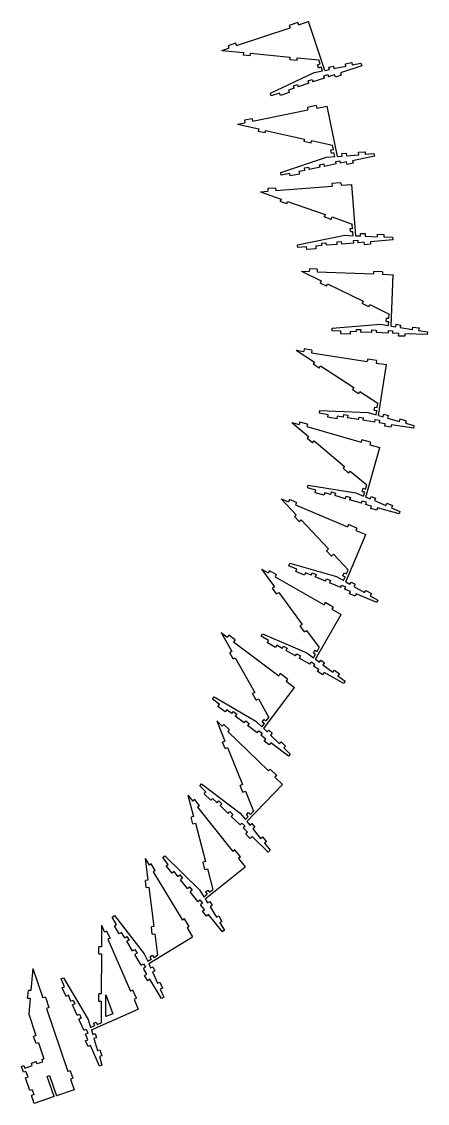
# Model space of a CAD drawing. Extents: x -27280 to 27280, y -16671 to 16671.
# Drawn here: x 7725 to 13480, y -16093 to -777 of the extents above; entities that cross this region are included whole.
import ezdxf

# ---------------------------------------------------------------- set-up
doc = ezdxf.new("R2010")
doc.units = 0
doc.header["$MEASUREMENT"] = 0
doc.layers.get('0').update_dxf_attribs({"linetype": 'CONTINUOUS'})

msp = doc.modelspace()

# ---------------------------------------------------------------- linework, layer by layer
for p, q in [((10771, -1117), (11532, -865)), ((11641, -791), (11520, -831)), ((11520, -831), (11532, -865)), ((11641, -791), (11653, -825)), ((11653, -825), (11796, -777)), ((12025, -1469), (11796, -777)), ((10563, -1187), (10666, -1152)), ((10563, -1187), (10871, -1216)), ((10760, -1083), (10655, -1118)), ((10655, -1118), (10666, -1152)), ((10760, -1083), (10771, -1117)), ((10871, -1216), (10868, -1252)), ((10966, -1262), (10868, -1252)), ((10966, -1262), (10970, -1226)), ((10970, -1226), (11531, -1280)), ((11531, -1280), (11528, -1316)), ((11632, -1326), (11528, -1316)), ((11632, -1326), (11635, -1290)), ((11635, -1290), (11938, -1319)), ((11923, -1389), (11957, -1377)), ((11957, -1377), (11938, -1319)), ((12318, -1373), (12406, -1355)), ((12325, -1408), (12318, -1373)), ((12406, -1355), (12413, -1390)), ((12413, -1390), (12536, -1366)), ((12536, -1366), (12548, -1402)), ((11254, -1791), (11874, -1499)), ((11874, -1499), (11990, -1476)), ((11937, -1431), (11923, -1389)), ((11937, -1431), (11971, -1419)), ((11990, -1476), (11971, -1419)), ((12010, -1543), (12067, -1524)), ((12025, -1469), (12091, -1455)), ((12067, -1524), (12079, -1558)), ((12163, -1530), (12079, -1558)), ((12083, -1420), (12146, -1408)), ((12091, -1455), (12083, -1420)), ((12146, -1408), (12153, -1443)), ((12153, -1443), (12325, -1408)), ((12175, -1564), (12163, -1530)), ((12548, -1402), (12246, -1502)), ((12246, -1502), (12258, -1536)), ((11581, -1685), (11638, -1666)), ((11638, -1666), (11649, -1700)), ((11800, -1650), (11649, -1700)), ((11788, -1616), (11845, -1597)), ((11800, -1650), (11788, -1616)), ((11845, -1597), (11857, -1631)), ((12022, -1577), (11857, -1631)), ((12022, -1577), (12010, -1543)), ((12258, -1536), (12175, -1564)), ((11266, -1827), (11254, -1791)), ((11384, -1788), (11266, -1827)), ((11395, -1822), (11384, -1788)), ((11520, -1781), (11395, -1822)), ((11592, -1719), (11509, -1747)), ((11509, -1747), (11520, -1781)), ((11592, -1719), (11581, -1685)), ((11903, -1967), (11778, -1992)), ((11903, -1967), (11910, -2002)), ((11910, -2002), (12058, -1972)), ((12203, -2686), (12058, -1972)), ((11000, -2187), (11786, -2028)), ((11778, -1992), (11786, -2028)), ((10785, -2231), (10892, -2209)), ((10785, -2231), (11088, -2297)), ((10993, -2152), (10885, -2174)), ((10885, -2174), (10892, -2209)), ((10993, -2152), (11000, -2187)), ((11088, -2297), (11080, -2332)), ((11177, -2354), (11080, -2332)), ((11177, -2354), (11184, -2318)), ((11184, -2318), (11735, -2440)), ((11735, -2440), (11727, -2475)), ((11830, -2497), (11727, -2475)), ((11830, -2497), (11837, -2462)), ((11837, -2462), (12134, -2527)), ((12111, -2594), (12146, -2587)), ((12120, -2638), (12111, -2594)), ((12146, -2587), (12134, -2527)), ((11399, -2914), (12049, -2698)), ((12049, -2698), (12167, -2689)), ((12120, -2638), (12155, -2631)), ((12167, -2689), (12155, -2631)), ((12179, -2758), (12238, -2746)), ((12203, -2686), (12270, -2681)), ((12238, -2746), (12245, -2781)), ((12267, -2645), (12330, -2640)), ((12270, -2681), (12267, -2645)), ((12330, -2640), (12333, -2676)), ((12333, -2676), (12508, -2662)), ((12730, -2683), (12419, -2746)), ((12419, -2746), (12426, -2781)), ((12505, -2626), (12595, -2619)), ((12508, -2662), (12505, -2626)), ((12595, -2619), (12598, -2655)), ((12598, -2655), (12722, -2645)), ((12722, -2645), (12730, -2683)), ((11743, -2883), (11657, -2900)), ((11657, -2900), (11664, -2936)), ((11736, -2848), (11795, -2836)), ((11743, -2883), (11736, -2848)), ((11795, -2836), (11802, -2871)), ((11957, -2839), (11802, -2871)), ((11950, -2804), (12009, -2792)), ((11957, -2839), (11950, -2804)), ((12009, -2792), (12016, -2828)), ((12186, -2793), (12016, -2828)), ((12186, -2793), (12179, -2758)), ((12333, -2763), (12245, -2781)), ((12340, -2799), (12333, -2763)), ((12426, -2781), (12340, -2799)), ((11407, -2951), (11399, -2914)), ((11528, -2927), (11407, -2951)), ((11535, -2962), (11528, -2927)), ((11664, -2936), (11535, -2962)), ((12253, -3059), (12126, -3069)), ((12253, -3059), (12255, -3095)), ((11111, -3187), (11219, -3178)), ((11111, -3187), (11404, -3289)), ((11327, -3134), (11216, -3142)), ((11216, -3142), (11219, -3178)), ((11327, -3134), (11330, -3169)), ((11330, -3169), (12128, -3105)), ((12126, -3069), (12128, -3105)), ((12255, -3095), (12406, -3083)), ((12464, -3809), (12406, -3083)), ((11404, -3289), (11392, -3323)), ((11485, -3356), (11392, -3323)), ((11485, -3356), (11497, -3322)), ((11497, -3322), (12029, -3508)), ((12029, -3508), (12017, -3542)), ((12116, -3577), (12017, -3542)), ((12116, -3577), (12128, -3543)), ((12128, -3543), (12415, -3643)), ((12420, -3704), (12415, -3643)), ((11639, -3939), (12310, -3803)), ((12310, -3803), (12428, -3808)), ((12384, -3707), (12420, -3704)), ((12387, -3751), (12384, -3707)), ((12387, -3751), (12423, -3748)), ((12428, -3808), (12423, -3748)), ((12464, -3809), (12531, -3812)), ((12531, -3812), (12532, -3776)), ((12532, -3776), (12596, -3778)), ((12596, -3778), (12595, -3814)), ((12595, -3814), (12770, -3822)), ((12770, -3822), (12771, -3786)), ((12771, -3786), (12861, -3789)), ((12861, -3789), (12860, -3825)), ((12860, -3825), (12985, -3830)), ((11642, -3977), (11639, -3939)), ((11765, -3967), (11642, -3977)), ((11768, -4003), (11765, -3967)), ((11984, -3949), (11896, -3956)), ((11896, -3956), (11899, -3992)), ((11981, -3913), (12041, -3909)), ((11984, -3949), (11981, -3913)), ((12041, -3909), (12044, -3944)), ((12202, -3932), (12044, -3944)), ((12199, -3896), (12259, -3891)), ((12202, -3932), (12199, -3896)), ((12259, -3891), (12262, -3927)), ((12435, -3913), (12262, -3927)), ((12432, -3877), (12492, -3872)), ((12435, -3913), (12432, -3877)), ((12492, -3872), (12495, -3908)), ((12584, -3901), (12495, -3908)), ((12587, -3937), (12584, -3901)), ((12674, -3930), (12587, -3937)), ((12988, -3869), (12671, -3894)), ((12671, -3894), (12674, -3930)), ((12985, -3830), (12988, -3869)), ((11899, -3992), (11768, -4003)), ((11806, -4278), (11804, -4314)), ((11916, -4282), (11806, -4278)), ((11916, -4282), (11915, -4318)), ((11695, -4310), (11804, -4314)), ((11695, -4310), (11974, -4446)), ((11915, -4318), (12716, -4349)), ((12717, -4313), (12716, -4349)), ((12844, -4318), (12717, -4313)), ((12844, -4318), (12843, -4354)), ((12843, -4354), (12994, -4360)), ((12966, -5088), (12994, -4360)), ((11974, -4446), (11958, -4478)), ((12047, -4522), (11958, -4478)), ((12047, -4522), (12063, -4489)), ((12063, -4489), (12569, -4737)), ((12569, -4737), (12553, -4770)), ((12647, -4816), (12553, -4770)), ((12647, -4816), (12663, -4783)), ((12663, -4783), (12936, -4917)), ((12896, -5021), (12898, -4977)), ((12896, -5021), (12932, -5023)), ((12898, -4977), (12934, -4978)), ((12930, -5082), (12932, -5023)), ((12934, -4978), (12936, -4917)), ((12129, -5157), (12131, -5118)), ((12253, -5162), (12129, -5157)), ((12131, -5118), (12813, -5063)), ((12251, -5198), (12253, -5162)), ((12383, -5203), (12251, -5198)), ((12384, -5167), (12383, -5203)), ((12472, -5170), (12384, -5167)), ((12472, -5170), (12474, -5134)), ((12474, -5134), (12534, -5136)), ((12534, -5136), (12532, -5172)), ((12691, -5179), (12532, -5172)), ((12691, -5179), (12692, -5143)), ((12692, -5143), (12752, -5145)), ((12752, -5145), (12751, -5181)), ((12924, -5188), (12751, -5181)), ((12813, -5063), (12930, -5082)), ((12924, -5188), (12926, -5152)), ((12926, -5152), (12986, -5154)), ((12966, -5088), (13031, -5098)), ((12986, -5154), (12984, -5190)), ((13073, -5193), (12984, -5190)), ((13031, -5098), (13037, -5063)), ((13037, -5063), (13100, -5073)), ((13072, -5229), (13073, -5193)), ((13100, -5073), (13094, -5108)), ((13094, -5108), (13267, -5136)), ((13161, -5197), (13159, -5233)), ((13478, -5209), (13161, -5197)), ((13267, -5136), (13273, -5101)), ((13273, -5101), (13362, -5115)), ((13362, -5115), (13356, -5151)), ((13356, -5151), (13480, -5171)), ((13480, -5171), (13478, -5209)), ((13159, -5233), (13072, -5229)), ((11619, -5431), (11726, -5448)), ((11619, -5431), (11879, -5599)), ((11732, -5412), (11726, -5448)), ((11841, -5430), (11732, -5412)), ((11841, -5430), (11836, -5465)), ((11836, -5465), (12627, -5591)), ((11879, -5599), (11860, -5629)), ((11943, -5683), (11860, -5629)), ((11943, -5683), (11962, -5653)), ((11962, -5653), (12436, -5959)), ((12633, -5555), (12627, -5591)), ((12759, -5575), (12633, -5555)), ((12759, -5575), (12753, -5611)), ((12753, -5611), (12902, -5634)), ((12788, -6354), (12902, -5634)), ((12436, -5959), (12416, -5989)), ((12504, -6046), (12416, -5989)), ((12504, -6046), (12524, -6016)), ((12524, -6016), (12779, -6181)), ((12727, -6279), (12734, -6235)), ((12727, -6279), (12762, -6285)), ((12734, -6235), (12769, -6241)), ((12769, -6241), (12779, -6181)), ((11949, -6323), (11955, -6285)), ((12071, -6343), (11949, -6323)), ((11955, -6285), (12640, -6311)), ((12066, -6378), (12071, -6343)), ((12196, -6399), (12066, -6378)), ((12201, -6363), (12196, -6399)), ((12288, -6377), (12201, -6363)), ((12288, -6377), (12294, -6341)), ((12294, -6341), (12353, -6351)), ((12353, -6351), (12348, -6386)), ((12504, -6411), (12348, -6386)), ((12504, -6411), (12510, -6376)), ((12510, -6376), (12569, -6385)), ((12569, -6385), (12564, -6421)), ((12735, -6448), (12564, -6421)), ((12640, -6311), (12753, -6344)), ((12735, -6448), (12741, -6412)), ((12741, -6412), (12800, -6422)), ((12753, -6344), (12762, -6285)), ((12788, -6354), (12852, -6372)), ((12800, -6422), (12794, -6457)), ((12852, -6372), (12862, -6337)), ((12862, -6337), (12924, -6355)), ((12924, -6355), (12914, -6390)), ((12914, -6390), (13082, -6438)), ((13082, -6438), (13092, -6403)), ((13092, -6403), (13178, -6428)), ((13178, -6428), (13169, -6462)), ((11558, -6452), (11663, -6482)), ((11558, -6452), (11796, -6651)), ((11672, -6448), (11663, -6482)), ((11779, -6478), (11672, -6448)), ((11779, -6478), (11769, -6512)), ((11769, -6512), (12540, -6732)), ((12883, -6471), (12794, -6457)), ((12877, -6507), (12883, -6471)), ((12963, -6521), (12877, -6507)), ((12969, -6485), (12963, -6521)), ((13283, -6535), (12969, -6485)), ((13169, -6462), (13289, -6497)), ((13289, -6497), (13283, -6535)), ((11796, -6651), (11773, -6678)), ((11849, -6742), (11773, -6678)), ((11849, -6742), (11872, -6714)), ((11872, -6714), (12306, -7075)), ((12550, -6697), (12540, -6732)), ((12672, -6732), (12550, -6697)), ((12672, -6732), (12662, -6767)), ((12608, -7509), (12807, -6808)), ((12662, -6767), (12807, -6808)), ((12306, -7075), (12283, -7102)), ((12363, -7169), (12283, -7102)), ((12363, -7169), (12386, -7141)), ((12386, -7141), (12620, -7336)), ((11779, -7378), (11790, -7341)), ((11790, -7341), (12466, -7449)), ((12603, -7395), (12620, -7336)), ((11898, -7412), (11779, -7378)), ((11888, -7447), (11898, -7412)), ((12015, -7483), (11888, -7447)), ((12025, -7448), (12015, -7483)), ((12109, -7472), (12025, -7448)), ((12109, -7472), (12119, -7437)), ((12119, -7437), (12177, -7454)), ((12177, -7454), (12167, -7488)), ((12320, -7532), (12167, -7488)), ((12320, -7532), (12329, -7497)), ((12329, -7497), (12387, -7514)), ((12466, -7449), (12575, -7495)), ((12556, -7428), (12569, -7385)), ((12556, -7428), (12591, -7437)), ((12569, -7385), (12603, -7395)), ((12575, -7495), (12591, -7437)), ((12670, -7534), (12684, -7501)), ((12684, -7501), (12742, -7526)), ((11407, -7535), (11620, -7761)), ((11407, -7535), (11508, -7578)), ((11522, -7544), (11508, -7578)), ((11624, -7587), (11522, -7544)), ((11624, -7587), (11610, -7620)), ((11610, -7620), (12349, -7931)), ((12387, -7514), (12377, -7548)), ((12544, -7596), (12377, -7548)), ((12544, -7596), (12554, -7561)), ((12554, -7561), (12612, -7578)), ((12612, -7578), (12602, -7612)), ((12688, -7637), (12602, -7612)), ((12608, -7509), (12670, -7534)), ((12678, -7671), (12688, -7637)), ((12742, -7526), (12729, -7559)), ((12729, -7559), (12890, -7627)), ((12890, -7627), (12904, -7594)), ((12904, -7594), (12987, -7629)), ((12987, -7629), (12973, -7662)), ((11620, -7761), (11594, -7786)), ((11662, -7857), (11594, -7786)), ((12762, -7695), (12678, -7671)), ((12772, -7661), (12762, -7695)), ((13078, -7748), (12772, -7661)), ((12973, -7662), (13088, -7711)), ((13088, -7711), (13078, -7748)), ((11662, -7857), (11688, -7833)), ((11688, -7833), (12075, -8243)), ((12363, -7897), (12349, -7931)), ((12480, -7947), (12363, -7897)), ((12480, -7947), (12466, -7980)), ((12323, -8710), (12605, -8038)), ((12466, -7980), (12605, -8038)), ((12075, -8243), (12049, -8268)), ((12121, -8344), (12049, -8268)), ((12121, -8344), (12147, -8319)), ((12147, -8319), (12356, -8540)), ((11128, -8528), (11223, -8583)), ((11128, -8528), (11312, -8778)), ((11240, -8551), (11223, -8583)), ((11336, -8606), (11240, -8551)), ((11516, -8481), (11531, -8446)), ((11630, -8529), (11516, -8481)), ((11531, -8446), (12190, -8634)), ((11616, -8562), (11630, -8529)), ((11737, -8613), (11616, -8562)), ((12332, -8596), (12356, -8540)), ((11336, -8606), (11319, -8637)), ((11319, -8637), (12014, -9035)), ((11751, -8580), (11737, -8613)), ((11833, -8614), (11751, -8580)), ((11833, -8614), (11847, -8581)), ((11847, -8581), (11902, -8604)), ((11902, -8604), (11888, -8637)), ((12034, -8698), (11888, -8637)), ((12034, -8698), (12048, -8665)), ((12048, -8665), (12104, -8689)), ((12104, -8689), (12090, -8722)), ((12250, -8789), (12090, -8722)), ((12190, -8634), (12292, -8692)), ((12282, -8623), (12299, -8582)), ((12282, -8623), (12315, -8637)), ((12292, -8692), (12315, -8637)), ((12299, -8582), (12332, -8596)), ((12323, -8710), (12381, -8743)), ((12381, -8743), (12399, -8712)), ((12399, -8712), (12455, -8743)), ((11312, -8778), (11283, -8800)), ((11342, -8879), (11283, -8800)), ((11342, -8879), (11371, -8858)), ((11371, -8858), (11705, -9312)), ((12250, -8789), (12264, -8756)), ((12264, -8756), (12319, -8779)), ((12319, -8779), (12305, -8812)), ((12387, -8847), (12305, -8812)), ((12373, -8880), (12387, -8847)), ((12454, -8914), (12373, -8880)), ((12455, -8743), (12437, -8775)), ((12437, -8775), (12589, -8862)), ((12468, -8881), (12454, -8914)), ((12761, -9004), (12468, -8881)), ((12589, -8862), (12607, -8830)), ((12607, -8830), (12685, -8875)), ((12685, -8875), (12667, -8906)), ((12032, -9004), (12014, -9035)), ((12143, -9067), (12032, -9004)), ((12667, -8906), (12776, -8968)), ((12776, -8968), (12761, -9004)), ((11895, -9806), (12256, -9173)), ((12143, -9067), (12125, -9098)), ((12125, -9098), (12256, -9173)), ((11705, -9312), (11676, -9333)), ((11738, -9417), (11676, -9333)), ((10555, -9426), (10642, -9491)), ((10555, -9426), (10707, -9696)), ((10664, -9462), (10642, -9491)), ((10753, -9529), (10664, -9462)), ((11121, -9480), (11140, -9447)), ((11228, -9542), (11121, -9480)), ((11140, -9447), (11771, -9714)), ((11738, -9417), (11767, -9396)), ((11767, -9396), (11947, -9641)), ((10753, -9529), (10731, -9558)), ((10731, -9558), (11372, -10038)), ((11210, -9573), (11228, -9542)), ((11325, -9638), (11210, -9573)), ((11343, -9607), (11325, -9638)), ((11419, -9651), (11343, -9607)), ((11419, -9651), (11437, -9619)), ((11437, -9619), (11489, -9649)), ((11917, -9694), (11947, -9641)), ((10707, -9696), (10676, -9714)), ((10724, -9800), (10676, -9714)), ((10724, -9800), (10755, -9783)), ((10755, -9783), (11031, -10274)), ((11489, -9649), (11471, -9680)), ((11609, -9759), (11471, -9680)), ((11609, -9759), (11627, -9728)), ((11627, -9728), (11679, -9758)), ((11679, -9758), (11661, -9789)), ((11812, -9875), (11661, -9789)), ((11771, -9714), (11865, -9784)), ((11864, -9714), (11886, -9676)), ((11864, -9714), (11895, -9732)), ((11865, -9784), (11895, -9732)), ((11886, -9676), (11917, -9694)), ((11812, -9875), (11830, -9844)), ((11830, -9844), (11882, -9874)), ((11882, -9874), (11864, -9905)), ((11941, -9949), (11864, -9905)), ((11895, -9806), (11948, -9845)), ((11923, -9980), (11941, -9949)), ((11948, -9845), (11970, -9817)), ((11970, -9817), (12021, -9855)), ((12021, -9855), (11999, -9884)), ((11999, -9884), (12140, -9988)), ((11394, -10009), (11372, -10038)), ((11496, -10085), (11394, -10009)), ((11496, -10085), (11475, -10114)), ((11999, -10024), (11923, -9980)), ((12017, -9992), (11999, -10024)), ((12293, -10150), (12017, -9992)), ((12140, -9988), (12161, -9959)), ((12161, -9959), (12233, -10013)), ((12233, -10013), (12212, -10042)), ((12212, -10042), (12312, -10117)), ((11159, -10788), (11595, -10205)), ((11475, -10114), (11595, -10205)), ((12312, -10117), (12293, -10150)), ((10431, -10370), (10454, -10339)), ((10530, -10444), (10431, -10370)), ((10454, -10339), (11048, -10681)), ((11031, -10274), (11000, -10292)), ((11051, -10383), (11000, -10292)), ((11051, -10383), (11083, -10366)), ((11083, -10366), (11231, -10630)), ((10509, -10473), (10530, -10444)), ((10614, -10551), (10509, -10473)), ((10635, -10523), (10614, -10551)), ((10706, -10575), (10635, -10523)), ((10706, -10575), (10728, -10547)), ((10728, -10547), (10776, -10583)), ((10492, -10677), (10570, -10753)), ((10492, -10677), (10609, -10964)), ((10776, -10583), (10754, -10611)), ((10881, -10706), (10754, -10611)), ((10881, -10706), (10903, -10678)), ((10903, -10678), (10951, -10714)), ((10951, -10714), (10929, -10742)), ((11048, -10681), (11133, -10763)), ((11133, -10763), (11168, -10715)), ((11139, -10693), (11166, -10658)), ((11139, -10693), (11168, -10715)), ((11166, -10658), (11195, -10679)), ((11195, -10679), (11231, -10630)), ((10595, -10727), (10570, -10753)), ((10675, -10804), (10595, -10727)), ((10675, -10804), (10650, -10829)), ((10650, -10829), (11226, -11386)), ((11068, -10846), (10929, -10742)), ((11068, -10846), (11090, -10818)), ((11090, -10818), (11138, -10854)), ((11138, -10854), (11116, -10882)), ((11159, -10788), (11207, -10834)), ((11207, -10834), (11232, -10808)), ((11232, -10808), (11278, -10852)), ((11278, -10852), (11253, -10878)), ((10609, -10964), (10575, -10978)), ((10612, -11069), (10575, -10978)), ((11188, -10936), (11116, -10882)), ((11166, -10965), (11188, -10936)), ((11236, -11017), (11166, -10965)), ((11258, -10988), (11236, -11017)), ((11253, -10878), (11380, -10999)), ((11512, -11179), (11258, -10988)), ((11380, -10999), (11404, -10973)), ((11404, -10973), (11469, -11035)), ((10612, -11069), (10646, -11056)), ((10646, -11056), (10858, -11578)), ((11469, -11035), (11445, -11061)), ((11445, -11061), (11535, -11148)), ((11535, -11148), (11512, -11179)), ((11251, -11360), (11226, -11386)), ((11343, -11449), (11251, -11360)), ((11343, -11449), (11318, -11475)), ((11318, -11475), (11426, -11579)), ((10251, -11598), (10277, -11570)), ((10340, -11684), (10251, -11598)), ((10277, -11570), (10823, -11984)), ((10858, -11578), (10825, -11592)), ((10864, -11689), (10825, -11592)), ((10920, -12103), (11426, -11579)), ((10084, -11730), (10152, -11815)), ((10084, -11730), (10164, -12030)), ((10180, -11792), (10152, -11815)), ((10250, -11879), (10180, -11792)), ((10315, -11709), (10340, -11684)), ((10409, -11801), (10315, -11709)), ((10434, -11775), (10409, -11801)), ((10498, -11836), (10434, -11775)), ((10864, -11689), (10898, -11675)), ((10898, -11675), (11012, -11957)), ((10250, -11879), (10221, -11901)), ((10221, -11901), (10723, -12527)), ((10498, -11836), (10523, -11810)), ((10523, -11810), (10566, -11852)), ((10566, -11852), (10541, -11878)), ((10655, -11988), (10541, -11878)), ((10164, -12030), (10129, -12039)), ((10154, -12134), (10129, -12039)), ((10655, -11988), (10680, -11962)), ((10680, -11962), (10723, -12004)), ((10723, -12004), (10698, -12030)), ((10823, -12150), (10698, -12030)), ((10823, -11984), (10898, -12075)), ((10898, -12075), (10939, -12033)), ((10913, -12008), (10944, -11976)), ((10913, -12008), (10939, -12033)), ((10944, -11976), (10970, -12001)), ((10970, -12001), (11012, -11957)), ((10154, -12134), (10189, -12125)), ((10189, -12125), (10333, -12670)), ((10823, -12150), (10848, -12124)), ((10848, -12124), (10891, -12166)), ((10891, -12166), (10866, -12192)), ((10930, -12254), (10866, -12192)), ((10920, -12103), (10962, -12155)), ((10962, -12155), (10990, -12133)), ((10990, -12133), (11031, -12182)), ((11031, -12182), (11003, -12205)), ((11003, -12205), (11113, -12341)), ((10905, -12280), (10930, -12254)), ((10968, -12341), (10905, -12280)), ((10993, -12315), (10968, -12341)), ((11222, -12536), (10993, -12315)), ((11113, -12341), (11141, -12318)), ((11141, -12318), (11198, -12388)), ((11198, -12388), (11170, -12411)), ((10751, -12504), (10723, -12527)), ((10830, -12604), (10751, -12504)), ((11170, -12411), (11249, -12508)), ((11249, -12508), (11222, -12536)), ((9476, -12625), (9532, -12719)), ((9476, -12625), (9516, -12933)), ((9563, -12700), (9532, -12719)), ((9621, -12794), (9563, -12700)), ((9728, -12613), (9758, -12589)), ((9805, -12709), (9728, -12613)), ((9758, -12589), (10247, -13068)), ((9777, -12731), (9805, -12709)), ((10333, -12670), (10298, -12680)), ((10325, -12781), (10298, -12680)), ((10830, -12604), (10802, -12626)), ((10802, -12626), (10897, -12744)), ((9621, -12794), (9590, -12813)), ((9590, -12813), (10006, -13498)), ((9860, -12834), (9777, -12731)), ((9888, -12812), (9860, -12834)), ((9943, -12881), (9888, -12812)), ((9943, -12881), (9971, -12858)), ((9971, -12858), (10008, -12905)), ((10325, -12781), (10360, -12771)), ((10328, -13199), (10897, -12744)), ((10360, -12771), (10438, -13065)), ((9516, -12933), (9480, -12938)), ((9493, -13036), (9480, -12938)), ((10008, -12905), (9980, -12927)), ((10079, -13051), (9980, -12927)), ((9493, -13036), (9529, -13031)), ((9529, -13031), (9601, -13590)), ((10079, -13051), (10108, -13029)), ((10108, -13029), (10145, -13075)), ((10145, -13075), (10117, -13098)), ((10226, -13233), (10117, -13098)), ((10247, -13068), (10309, -13168)), ((10309, -13168), (10355, -13131)), ((10333, -13103), (10368, -13075)), ((10333, -13103), (10355, -13131)), ((10368, -13075), (10390, -13103)), ((10390, -13103), (10438, -13065)), ((10226, -13233), (10254, -13211)), ((10254, -13211), (10291, -13258)), ((10291, -13258), (10263, -13280)), ((10319, -13350), (10263, -13280)), ((10328, -13199), (10363, -13256)), ((10363, -13256), (10394, -13237)), ((10394, -13237), (10427, -13291)), ((10427, -13291), (10397, -13310)), ((10397, -13310), (10489, -13459)), ((9009, -13455), (9041, -13435)), ((9073, -13560), (9009, -13455)), ((9041, -13435), (9464, -13974)), ((10291, -13372), (10319, -13350)), ((10345, -13441), (10291, -13372)), ((10374, -13418), (10345, -13441)), ((10572, -13666), (10374, -13418)), ((10489, -13459), (10520, -13440)), ((10520, -13440), (10567, -13517)), ((8858, -13569), (8857, -13879)), ((8858, -13569), (8901, -13669)), ((9042, -13579), (9073, -13560)), ((9110, -13691), (9042, -13579)), ((9601, -13590), (9566, -13595)), ((9579, -13699), (9566, -13595)), ((10037, -13479), (10006, -13498)), ((10103, -13588), (10037, -13479)), ((10103, -13588), (10072, -13607)), ((10072, -13607), (10150, -13736)), ((10567, -13517), (10536, -13536)), ((10536, -13536), (10602, -13642)), ((8934, -13654), (8901, -13669)), ((8979, -13756), (8934, -13654)), ((8979, -13756), (8946, -13770)), ((8946, -13770), (9268, -14504)), ((9141, -13673), (9110, -13691)), ((9187, -13748), (9141, -13673)), ((9187, -13748), (9218, -13729)), ((9218, -13729), (9249, -13781)), ((9249, -13781), (9218, -13799)), ((9528, -14114), (10150, -13736)), ((9579, -13699), (9615, -13694)), ((9615, -13694), (9654, -13995)), ((10602, -13642), (10572, -13666)), ((8857, -13879), (8821, -13879)), ((8821, -13978), (8821, -13879)), ((9300, -13935), (9218, -13799)), ((9300, -13935), (9331, -13916)), ((9331, -13916), (9362, -13968)), ((8821, -13978), (8857, -13978)), ((8857, -13978), (8855, -14542)), ((9362, -13968), (9331, -13986)), ((9422, -14135), (9331, -13986)), ((9464, -13974), (9513, -14081)), ((9513, -14081), (9564, -14050)), ((9545, -14019), (9583, -13996)), ((9545, -14019), (9564, -14050)), ((9583, -13996), (9602, -14027)), ((9602, -14027), (9654, -13995)), ((7885, -14183), (7857, -14496)), ((7885, -14183), (8028, -14601)), ((9422, -14135), (9452, -14116)), ((9452, -14116), (9484, -14167)), ((9484, -14167), (9453, -14186)), ((9499, -14262), (9453, -14186)), ((9528, -14114), (9555, -14175)), ((9555, -14175), (9588, -14160)), ((9614, -14218), (9581, -14233)), ((9581, -14233), (9654, -14393)), ((9588, -14160), (9614, -14218)), ((8286, -14330), (8321, -14314)), ((8335, -14443), (8286, -14330)), ((8321, -14314), (8669, -14904)), ((9468, -14281), (9499, -14262)), ((9514, -14356), (9468, -14281)), ((9544, -14337), (9514, -14356)), ((9709, -14609), (9544, -14337)), ((9654, -14393), (9686, -14378)), ((9686, -14378), (9724, -14460)), ((7811, -14607), (7821, -14493)), ((7857, -14496), (7821, -14493)), ((8302, -14458), (8335, -14443)), ((8355, -14578), (8302, -14458)), ((8855, -14542), (8819, -14542)), ((8819, -14647), (8819, -14542)), ((9301, -14489), (9268, -14504)), ((9353, -14606), (9301, -14489)), ((9724, -14460), (9691, -14475)), ((9691, -14475), (9742, -14589)), ((7847, -14610), (7811, -14607)), ((7847, -14610), (7827, -14832)), ((8062, -14590), (8028, -14601)), ((8062, -14590), (8112, -14738)), ((8388, -14563), (8355, -14578)), ((8424, -14644), (8388, -14563)), ((8424, -14644), (8457, -14630)), ((8481, -14685), (8448, -14699)), ((8512, -14844), (8448, -14699)), ((8457, -14630), (8481, -14685)), ((8819, -14647), (8855, -14647)), ((8855, -14647), (8854, -14951)), ((8919, -14864), (8921, -14558)), ((8921, -14558), (9021, -14826)), ((9353, -14606), (9320, -14621)), ((9320, -14621), (9380, -14759)), ((9742, -14589), (9709, -14609)), ((7827, -14832), (7929, -15133)), ((8112, -14738), (8078, -14749)), ((8078, -14749), (8382, -15644)), ((8512, -14844), (8545, -14830)), ((8545, -14830), (8569, -14885)), ((8714, -15052), (9380, -14759)), ((9021, -14826), (8919, -14864)), ((8569, -14885), (8536, -14899)), ((8606, -15058), (8536, -14899)), ((8669, -14904), (8703, -15017)), ((8703, -15017), (8758, -14993)), ((8743, -14960), (8784, -14942)), ((8743, -14960), (8758, -14993)), ((8784, -14942), (8798, -14975)), ((8798, -14975), (8854, -14951)), ((7929, -15133), (7895, -15145)), ((7930, -15246), (7895, -15145)), ((8606, -15058), (8639, -15044)), ((8663, -15099), (8630, -15113)), ((8666, -15195), (8630, -15113)), ((8639, -15044), (8663, -15099)), ((8714, -15052), (8733, -15116)), ((8733, -15116), (8767, -15105)), ((8767, -15105), (8786, -15166)), ((7964, -15235), (7930, -15246)), ((7964, -15235), (8042, -15464)), ((8633, -15209), (8666, -15195)), ((8668, -15289), (8633, -15209)), ((8701, -15275), (8668, -15289)), ((8829, -15566), (8701, -15275)), ((8786, -15166), (8751, -15177)), ((8751, -15177), (8802, -15344)), ((8010, -15474), (8042, -15464)), ((8802, -15344), (8836, -15334)), ((8862, -15420), (8828, -15431)), ((8828, -15431), (8864, -15551)), ((8836, -15334), (8862, -15420)), ((7725, -15571), (7759, -15559)), ((7753, -15652), (7725, -15571)), ((7759, -15559), (7771, -15594)), ((7771, -15594), (7877, -15557)), ((7866, -15523), (7930, -15501)), ((7877, -15557), (7866, -15523)), ((7942, -15535), (7930, -15501)), ((8022, -15508), (7942, -15535)), ((8010, -15474), (8022, -15508)), ((8864, -15551), (8829, -15566)), ((7787, -15641), (7753, -15652)), ((7814, -15720), (7780, -15732)), ((7841, -15913), (7780, -15732)), ((7787, -15641), (7814, -15720)), ((8088, -15712), (8122, -15700)), ((8185, -15997), (8088, -15712)), ((8122, -15700), (8219, -15986)), ((8416, -15632), (8382, -15644)), ((8416, -15632), (8452, -15738)), ((8452, -15738), (8418, -15749)), ((8418, -15749), (8469, -15901)), ((7875, -15901), (7841, -15913)), ((7875, -15901), (7898, -15968)), ((8469, -15901), (8219, -15986)), ((7898, -15968), (7864, -15980)), ((7902, -16093), (7864, -15980)), ((8185, -15997), (7902, -16093))]:
    msp.add_line(p, q)

doc.saveas('drawing.dxf')
